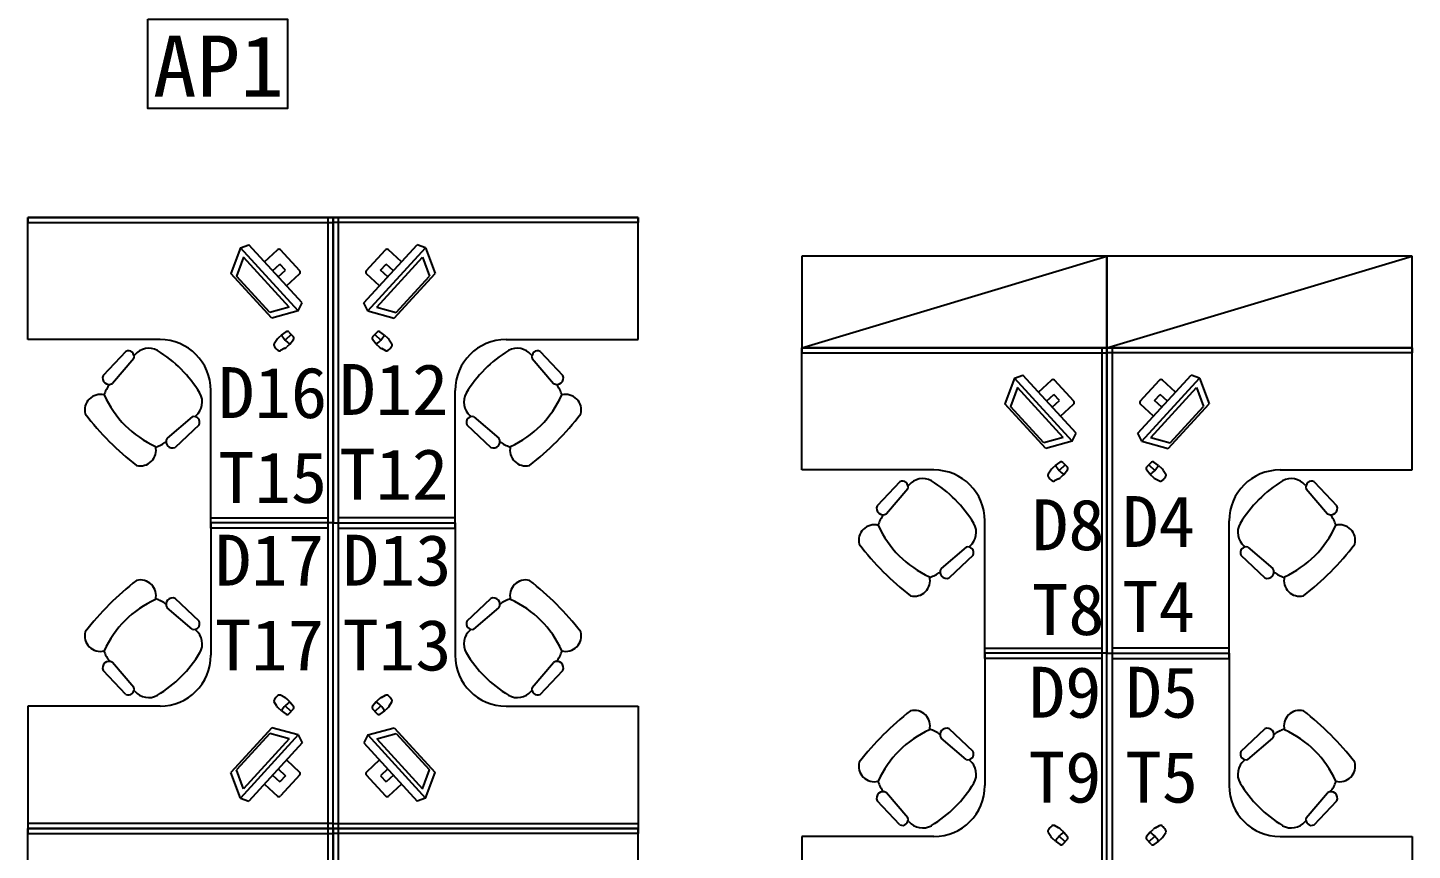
# Model space of a CAD drawing. Header units: millimetres. Extents: x 526420 to 928802, y 401925 to 509768.
# Drawn here: x 639602 to 646404, y 423110 to 427149 of the extents above; entities that cross this region are included whole.
import ezdxf

# ---------------------------------------------------------------- set-up
doc = ezdxf.new("R2010")
doc.units = ezdxf.units.MM
doc.header["$LTSCALE"] = 3000
doc.header["$MEASUREMENT"] = 0
doc.layers.add('P-FURNI-I', color=7, linetype='CONTINUOUS')
doc.layers.add('环控', color=3, linetype='CONTINUOUS')
doc.styles.get("Standard").update_dxf_attribs({"font": 'romans.shx', "width": 0.65, "bigfont": 'hzfs1.shx'})

msp = doc.modelspace()

# ---------------------------------------------------------------- linework, layer by layer
at = {"layer": 'P-FURNI-I', "color": 0}
for p, q in [((639601.9, 426217.2), (639601.9, 426192.2)), ((641101.9, 426217.2), (639601.9, 426217.2)), ((639601.9, 425617.2), (639601.9, 426217.2)), ((639601.9, 426217.2), (641101.9, 426217.2)), ((639601.9, 426192.2), (641101.9, 426192.2)), ((641101.9, 426217.2), (641076.9, 426217.2)), ((641076.9, 426217.2), (641076.9, 423217.2)), ((641101.9, 426192.2), (641101.9, 426217.2)), ((641101.9, 423217.2), (641101.9, 426217.2)), ((641101.9, 426217.2), (641101.9, 424717.2)), ((641101.9, 426217.2), (641101.9, 426217.2)), ((641101.9, 426192.2), (641101.9, 426217.2)), ((641101.9, 426217.2), (642601.9, 426217.2)), ((641101.9, 423217.2), (641101.9, 426217.2)), ((641101.9, 426217.2), (641126.9, 426217.2)), ((641101.9, 426217.2), (641101.9, 424717.2)), ((642601.9, 426217.2), (641101.9, 426217.2)), ((641101.9, 426217.2), (641101.9, 426217.2)), ((642601.9, 426192.2), (641101.9, 426192.2)), ((641126.9, 426217.2), (641126.9, 423217.2)), ((642601.9, 426217.2), (642601.9, 426192.2)), ((642601.9, 425617.2), (642601.9, 426217.2)), ((640647.2, 426068.2), (640600.2, 425941.8)), ((640931.3, 425758.3), (640647.1, 426068.1)), ((640647.4, 426067.8), (640688, 426082.7)), ((640949.7, 425797.5), (640688, 426082.7)), ((641254.1, 425797.5), (641515.7, 426082.7)), ((641272.4, 425758.3), (641556.6, 426068.1)), ((641556.3, 426067.8), (641515.7, 426082.7)), ((641556.6, 426068.2), (641603.6, 425941.8)), ((640662.1, 426022.2), (640627.7, 425929.6)), ((640886.9, 425777.2), (640662.1, 426022.2)), ((641316.8, 425777.2), (641541.7, 426022.2)), ((641541.7, 426022.2), (641576.1, 425929.6)), ((640801.4, 425722.4), (640600.2, 425941.8)), ((640791.6, 425750.9), (640627.7, 425929.6)), ((641402.3, 425722.4), (641603.6, 425941.8)), ((641412.1, 425750.9), (641576.1, 425929.6)), ((640886.9, 425777.2), (640791.6, 425750.9)), ((640931.3, 425758.3), (640949.7, 425797.5)), ((641272.4, 425758.3), (641254.1, 425797.5)), ((641316.8, 425777.2), (641412.1, 425750.9)), ((640931.3, 425758.3), (640801.4, 425722.4)), ((641272.4, 425758.3), (641402.3, 425722.4)), ((640251.9, 425617.2), (639601.9, 425617.2)), ((641951.9, 425617.2), (642601.9, 425617.2)), ((643404.4, 425577.2), (643404.4, 425552.2)), ((644904.4, 425577.2), (643404.4, 425577.2)), ((643404.4, 424977.2), (643404.4, 425577.2)), ((643404.4, 425577.2), (644904.4, 425577.2)), ((644904.4, 425577.2), (644879.4, 425577.2)), ((644879.4, 425577.2), (644879.4, 422577.2)), ((644904.4, 425552.2), (644904.4, 425577.2)), ((644904.4, 422577.2), (644904.4, 425577.2)), ((644904.4, 425577.2), (644904.4, 424077.2)), ((644904.4, 425577.2), (644904.4, 425577.2)), ((644904.4, 425552.2), (644904.4, 425577.2)), ((644904.4, 425577.2), (646404.4, 425577.2)), ((644904.4, 422577.2), (644904.4, 425577.2)), ((644904.4, 425577.2), (644929.4, 425577.2)), ((644904.4, 425577.2), (644904.4, 424077.2)), ((646404.4, 425577.2), (644904.4, 425577.2)), ((644904.4, 425577.2), (644904.4, 425577.2)), ((644929.4, 425577.2), (644929.4, 422577.2)), ((646404.4, 425577.2), (646404.4, 425552.2)), ((646404.4, 424977.2), (646404.4, 425577.2)), ((640084.2, 425559.4), (639972.2, 425441.2)), ((640122.9, 425525.3), (640018.3, 425402.1)), ((640128.3, 425543), (640124.1, 425538.2)), ((642075.5, 425543), (642079.6, 425538.2)), ((642080.9, 425525.3), (642185.5, 425402.1)), ((642119.6, 425559.4), (642231.5, 425441.2)), ((643404.4, 425552.2), (644904.4, 425552.2)), ((646404.4, 425552.2), (644904.4, 425552.2)), ((644449.9, 425427.8), (644490.5, 425442.7)), ((644752.2, 425157.5), (644490.5, 425442.7)), ((645056.6, 425157.5), (645318.2, 425442.7)), ((645358.8, 425427.8), (645318.2, 425442.7)), ((640501.9, 424717.2), (640501.9, 425367.2)), ((641701.9, 424717.2), (641701.9, 425367.2)), ((644449.7, 425428.2), (644402.7, 425301.8)), ((644464.6, 425382.2), (644430.2, 425289.6)), ((644733.8, 425118.3), (644449.6, 425428.1)), ((644689.4, 425137.2), (644464.6, 425382.2)), ((645074.9, 425118.3), (645359.1, 425428.1)), ((645119.3, 425137.2), (645344.2, 425382.2)), ((645344.2, 425382.2), (645378.6, 425289.6)), ((645359.1, 425428.2), (645406.1, 425301.8)), ((644603.9, 425082.4), (644402.7, 425301.8)), ((645204.8, 425082.4), (645406.1, 425301.8)), ((640410, 425238.2), (640286.8, 425133.6)), ((640427.7, 425243.6), (640422.9, 425239.4)), ((640427.7, 425243.6), (640423, 425239.4)), ((641776, 425243.6), (641780.8, 425239.4)), ((641776, 425243.6), (641780.9, 425239.4)), ((641793.7, 425238.2), (641916.9, 425133.6)), ((644594.1, 425110.9), (644430.2, 425289.6)), ((645214.6, 425110.9), (645378.6, 425289.6)), ((640444.1, 425199.5), (640325.9, 425087.6)), ((641759.7, 425199.5), (641877.8, 425087.6)), ((644733.8, 425118.3), (644752.2, 425157.5)), ((645074.9, 425118.3), (645056.6, 425157.5)), ((644689.4, 425137.2), (644594.1, 425110.9)), ((644733.8, 425118.3), (644603.9, 425082.4)), ((645074.9, 425118.3), (645204.8, 425082.4)), ((645119.3, 425137.2), (645214.6, 425110.9)), ((644054.4, 424977.2), (643404.4, 424977.2)), ((645754.4, 424977.2), (646404.4, 424977.2)), ((643886.7, 424919.4), (643774.7, 424801.2)), ((643925.4, 424885.3), (643820.8, 424762.1)), ((643930.8, 424903), (643926.6, 424898.2)), ((645878, 424903), (645882.1, 424898.2)), ((645883.4, 424885.3), (645988, 424762.1)), ((645922.1, 424919.4), (646034, 424801.2)), ((640501.9, 424692.2), (640501.9, 424742.2)), ((640501.9, 424742.2), (641076.9, 424742.2)), ((641101.9, 424717.2), (640501.9, 424717.2)), ((641101.9, 424717.2), (640501.9, 424717.2)), ((640501.9, 424717.2), (640501.9, 424067.2)), ((641076.9, 424692.2), (640501.9, 424692.2)), ((641076.9, 424742.2), (641076.9, 424692.2)), ((641101.9, 423217.2), (641101.9, 424717.2)), ((641101.9, 424717.2), (641701.9, 424717.2)), ((641101.9, 423217.2), (641101.9, 424717.2)), ((641101.9, 424717.2), (641701.9, 424717.2)), ((641701.9, 424742.2), (641126.9, 424742.2)), ((641126.9, 424742.2), (641126.9, 424692.2)), ((641126.9, 424692.2), (641701.9, 424692.2)), ((641701.9, 424692.2), (641701.9, 424742.2)), ((641701.9, 424717.2), (641701.9, 424067.2)), ((644304.4, 424077.2), (644304.4, 424727.2)), ((645504.4, 424077.2), (645504.4, 424727.2)), ((644212.5, 424598.2), (644089.3, 424493.6)), ((644246.6, 424559.5), (644128.4, 424447.6)), ((644230.2, 424603.6), (644225.4, 424599.4)), ((644230.2, 424603.6), (644225.5, 424599.4)), ((645562.2, 424559.5), (645680.3, 424447.6)), ((645578.5, 424603.6), (645583.3, 424599.4)), ((645578.5, 424603.6), (645583.4, 424599.4)), ((645596.2, 424598.2), (645719.4, 424493.6)), ((640444.1, 424234.9), (640325.9, 424346.8)), ((641759.7, 424234.9), (641877.8, 424346.8)), ((640410, 424196.2), (640286.8, 424300.8)), ((641793.7, 424196.2), (641916.9, 424300.8)), ((640427.7, 424190.8), (640422.9, 424194.9)), ((640427.7, 424190.8), (640423, 424195)), ((641776, 424190.8), (641780.8, 424195)), ((641776, 424190.8), (641780.9, 424194.9)), ((644304.4, 424052.2), (644304.4, 424102.2)), ((644304.4, 424102.2), (644879.4, 424102.2)), ((644904.4, 424077.2), (644304.4, 424077.2)), ((644904.4, 424077.2), (644304.4, 424077.2)), ((644304.4, 424077.2), (644304.4, 423427.2)), ((644879.4, 424102.2), (644879.4, 424052.2)), ((644904.4, 422577.2), (644904.4, 424077.2)), ((644904.4, 424077.2), (645504.4, 424077.2)), ((644904.4, 422577.2), (644904.4, 424077.2)), ((644904.4, 424077.2), (645504.4, 424077.2)), ((645504.4, 424102.2), (644929.4, 424102.2)), ((644929.4, 424102.2), (644929.4, 424052.2)), ((645504.4, 424052.2), (645504.4, 424102.2)), ((645504.4, 424077.2), (645504.4, 423427.2)), ((640122.9, 423909), (640018.3, 424032.2)), ((642080.9, 423909), (642185.5, 424032.2)), ((644879.4, 424052.2), (644304.4, 424052.2)), ((644929.4, 424052.2), (645504.4, 424052.2)), ((640084.2, 423875), (639972.2, 423993.1)), ((642119.6, 423875), (642231.5, 423993.1)), ((640128.3, 423891.3), (640124.1, 423896.2)), ((642075.5, 423891.3), (642079.6, 423896.2)), ((640251.9, 423817.2), (639601.9, 423817.2)), ((639601.9, 423817.2), (639601.9, 423217.2)), ((641951.9, 423817.2), (642601.9, 423817.2)), ((642601.9, 423817.2), (642601.9, 423217.2)), ((640801.4, 423711.9), (640600.2, 423492.6)), ((640791.6, 423683.5), (640627.7, 423504.8)), ((640931.3, 423676), (640647.1, 423366.3)), ((640886.9, 423657.2), (640791.6, 423683.5)), ((640931.3, 423676), (640801.4, 423711.9)), ((640931.3, 423676), (640949.7, 423636.8)), ((641272.4, 423676), (641254.1, 423636.8)), ((641272.4, 423676), (641402.3, 423711.9)), ((641272.4, 423676), (641556.6, 423366.3)), ((641316.8, 423657.2), (641412.1, 423683.5)), ((641402.3, 423711.9), (641603.6, 423492.6)), ((641412.1, 423683.5), (641576.1, 423504.8)), ((644212.5, 423556.2), (644089.3, 423660.8)), ((644246.6, 423594.9), (644128.4, 423706.8)), ((645562.2, 423594.9), (645680.3, 423706.8)), ((645596.2, 423556.2), (645719.4, 423660.8)), ((640886.9, 423657.2), (640662.1, 423412.1)), ((640949.7, 423636.8), (640688, 423351.7)), ((641254.1, 423636.8), (641515.7, 423351.7)), ((641316.8, 423657.2), (641541.7, 423412.1)), ((644230.2, 423550.8), (644225.4, 423554.9)), ((644230.2, 423550.8), (644225.5, 423555)), ((645578.5, 423550.8), (645583.3, 423555)), ((645578.5, 423550.8), (645583.4, 423554.9)), ((640647.2, 423366.2), (640600.2, 423492.6)), ((640662.1, 423412.1), (640627.7, 423504.8)), ((641541.7, 423412.1), (641576.1, 423504.8)), ((641556.6, 423366.2), (641603.6, 423492.6)), ((643925.4, 423269), (643820.8, 423392.2)), ((645883.4, 423269), (645988, 423392.2)), ((640647.4, 423366.5), (640688, 423351.7)), ((641556.3, 423366.5), (641515.7, 423351.7)), ((643886.7, 423235), (643774.7, 423353.1)), ((645922.1, 423235), (646034, 423353.1)), ((643930.8, 423251.3), (643926.6, 423256.2)), ((645878, 423251.3), (645882.1, 423256.2)), ((639601.9, 423242.2), (639601.9, 423217.2)), ((641101.9, 423242.2), (639601.9, 423242.2)), ((639601.9, 423217.2), (641101.9, 423217.2)), ((639601.9, 423217.2), (641101.9, 423217.2)), ((639601.9, 423217.2), (639601.9, 423192.2)), ((641101.9, 423217.2), (639601.9, 423217.2)), ((639601.9, 422617.2), (639601.9, 423217.2)), ((639601.9, 423217.2), (641101.9, 423217.2)), ((639601.9, 423192.2), (641101.9, 423192.2)), ((641076.9, 423217.2), (641101.9, 423217.2)), ((641101.9, 423217.2), (641076.9, 423217.2)), ((641076.9, 423217.2), (641076.9, 420217.2)), ((641101.9, 423217.2), (641101.9, 423242.2)), ((641101.9, 423217.2), (641101.9, 423242.2)), ((641101.9, 423242.2), (642601.9, 423242.2)), ((641101.9, 423217.2), (641101.9, 423217.2)), ((641101.9, 423192.2), (641101.9, 423217.2)), ((641101.9, 420217.2), (641101.9, 423217.2)), ((641101.9, 423217.2), (641101.9, 421717.2)), ((641101.9, 423217.2), (641101.9, 423217.2)), ((642601.9, 423217.2), (641101.9, 423217.2)), ((641126.9, 423217.2), (641101.9, 423217.2)), ((642601.9, 423217.2), (641101.9, 423217.2)), ((641101.9, 423217.2), (641101.9, 423217.2)), ((641101.9, 423192.2), (641101.9, 423217.2)), ((641101.9, 423217.2), (642601.9, 423217.2)), ((641101.9, 420217.2), (641101.9, 423217.2)), ((641101.9, 423217.2), (641126.9, 423217.2)), ((641101.9, 423217.2), (641101.9, 421717.2)), ((642601.9, 423217.2), (641101.9, 423217.2)), ((641101.9, 423217.2), (641101.9, 423217.2)), ((642601.9, 423192.2), (641101.9, 423192.2)), ((641126.9, 423217.2), (641126.9, 420217.2)), ((642601.9, 423242.2), (642601.9, 423217.2)), ((642601.9, 423217.2), (642601.9, 423192.2)), ((642601.9, 422617.2), (642601.9, 423217.2)), ((644054.4, 423177.2), (643404.4, 423177.2)), ((643404.4, 423177.2), (643404.4, 422577.2)), ((645754.4, 423177.2), (646404.4, 423177.2)), ((646404.4, 423177.2), (646404.4, 422577.2))]:
    msp.add_line(p, q, dxfattribs=at)
at = {"layer": 'P-FURNI-I', "color": 0, "linetype": 'ByBlock'}
for p, q in [((640764.8, 425999.1), (640829.5, 426058.5)), ((640938.3, 425954.7), (640843.6, 426057.9)), ((641265.5, 425954.7), (641360.1, 426057.9)), ((641439, 425999.1), (641374.2, 426058.5)), ((640805.3, 425954.9), (640841.4, 425987.9)), ((640868.4, 425958.5), (640841.4, 425987.9)), ((641335.3, 425958.5), (641362.4, 425987.9)), ((641398.4, 425954.9), (641362.4, 425987.9)), ((640832.4, 425925.4), (640868.4, 425958.5)), ((640872.9, 425881.2), (640937.7, 425940.6)), ((641330.8, 425881.2), (641266.1, 425940.6)), ((641371.4, 425925.4), (641335.3, 425958.5)), ((640848.9, 425639.6), (640834, 425625.9)), ((640848.9, 425639.6), (640872.2, 425655.6)), ((640896.2, 425642.2), (640866.7, 425615.2)), ((640885.3, 425654.1), (640907.1, 425630.4)), ((641318.5, 425654.1), (641296.7, 425630.4)), ((641307.6, 425642.2), (641337.1, 425615.2)), ((641354.8, 425639.6), (641331.5, 425655.6)), ((641354.8, 425639.6), (641369.8, 425625.9)), ((640825.9, 425616.4), (640812.8, 425596.3)), ((640864.4, 425574.5), (640843.2, 425563.2)), ((640889.5, 425595.4), (640874.5, 425581.7)), ((640889.5, 425595.4), (640907.4, 425617.3)), ((641314.3, 425595.4), (641296.3, 425617.3)), ((641314.3, 425595.4), (641329.2, 425581.7)), ((641339.4, 425574.5), (641360.5, 425563.2)), ((641377.8, 425616.4), (641390.9, 425596.3)), ((644567.3, 425359.1), (644632, 425418.5)), ((644740.8, 425314.7), (644646.1, 425417.9)), ((645068, 425314.7), (645162.6, 425417.9)), ((645241.5, 425359.1), (645176.7, 425418.5)), ((644607.8, 425314.9), (644643.9, 425347.9)), ((644634.9, 425285.4), (644670.9, 425318.5)), ((644670.9, 425318.5), (644643.9, 425347.9)), ((644675.4, 425241.2), (644740.2, 425300.6)), ((645133.3, 425241.2), (645068.6, 425300.6)), ((645137.8, 425318.5), (645164.9, 425347.9)), ((645173.9, 425285.4), (645137.8, 425318.5)), ((645200.9, 425314.9), (645164.9, 425347.9)), ((644628.4, 424976.4), (644615.3, 424956.3)), ((644651.4, 424999.6), (644636.5, 424985.9)), ((644651.4, 424999.6), (644674.7, 425015.6)), ((644698.7, 425002.2), (644669.2, 424975.2)), ((644692, 424955.4), (644677, 424941.7)), ((644687.8, 425014.1), (644709.6, 424990.4)), ((644692, 424955.4), (644709.9, 424977.3)), ((645116.8, 424955.4), (645098.8, 424977.3)), ((645121, 425014.1), (645099.2, 424990.4)), ((645110.1, 425002.2), (645139.6, 424975.2)), ((645116.8, 424955.4), (645131.7, 424941.7)), ((645157.3, 424999.6), (645134, 425015.6)), ((645157.3, 424999.6), (645172.3, 424985.9)), ((645180.3, 424976.4), (645193.4, 424956.3)), ((644666.9, 424934.5), (644645.7, 424923.2)), ((645141.9, 424934.5), (645163, 424923.2)), ((640864.4, 423859.9), (640843.2, 423871.2)), ((641339.4, 423859.9), (641360.5, 423871.2)), ((640825.9, 423818), (640812.8, 423838)), ((640848.9, 423794.7), (640834, 423808.4)), ((640896.2, 423792.1), (640866.7, 423819.2)), ((640889.5, 423838.9), (640874.5, 423852.7)), ((640885.3, 423780.2), (640907.1, 423804)), ((640889.5, 423838.9), (640907.4, 423817.1)), ((641314.3, 423838.9), (641296.3, 423817.1)), ((641318.5, 423780.2), (641296.7, 423804)), ((641307.6, 423792.1), (641337.1, 423819.2)), ((641314.3, 423838.9), (641329.2, 423852.7)), ((641354.8, 423794.7), (641369.8, 423808.4)), ((641377.8, 423818), (641390.9, 423838)), ((640848.9, 423794.7), (640872.2, 423778.7)), ((641354.8, 423794.7), (641331.5, 423778.7)), ((640872.9, 423553.2), (640937.7, 423493.8)), ((641330.8, 423553.2), (641266.1, 423493.8)), ((640805.3, 423479.5), (640841.4, 423446.4)), ((640832.4, 423509), (640868.4, 423475.9)), ((640868.4, 423475.9), (640841.4, 423446.4)), ((640938.3, 423479.7), (640843.6, 423376.5)), ((641265.5, 423479.7), (641360.1, 423376.5)), ((641371.4, 423509), (641335.3, 423475.9)), ((641335.3, 423475.9), (641362.4, 423446.4)), ((641398.4, 423479.5), (641362.4, 423446.4)), ((640764.8, 423435.3), (640829.5, 423375.9)), ((641439, 423435.3), (641374.2, 423375.9)), ((644628.4, 423178), (644615.3, 423198)), ((644666.9, 423219.9), (644645.7, 423231.2)), ((644692, 423198.9), (644677, 423212.7)), ((644692, 423198.9), (644709.9, 423177.1)), ((645116.8, 423198.9), (645098.8, 423177.1)), ((645116.8, 423198.9), (645131.7, 423212.7)), ((645141.9, 423219.9), (645163, 423231.2)), ((645180.3, 423178), (645193.4, 423198)), ((644651.4, 423154.7), (644636.5, 423168.4)), ((644651.4, 423154.7), (644674.7, 423138.7)), ((644698.7, 423152.1), (644669.2, 423179.2)), ((644687.8, 423140.2), (644709.6, 423164)), ((645121, 423140.2), (645099.2, 423164)), ((645110.1, 423152.1), (645139.6, 423179.2)), ((645157.3, 423154.7), (645134, 423138.7)), ((645157.3, 423154.7), (645172.3, 423168.4))]:
    msp.add_line(p, q, dxfattribs=at)
at = {"layer": 'P-FURNI-I', "color": 0, "ltscale": 100}
for p, q in [((643404.4, 425577.2), (644904.4, 426027.2)), ((644904.4, 426027.2), (643404.4, 426027.2)), ((643404.4, 426027.2), (643404.4, 425577.2)), ((644904.4, 425577.2), (646404.4, 426027.2)), ((644904.4, 425577.2), (644904.4, 426027.2)), ((646404.4, 426027.2), (644904.4, 426027.2)), ((644904.4, 426027.2), (644904.4, 425577.2)), ((646404.4, 425577.2), (646404.4, 426027.2)), ((643404.4, 425577.2), (644904.4, 425577.2)), ((644904.4, 425577.2), (646404.4, 425577.2))]:
    msp.add_line(p, q, dxfattribs=at)
at = {"layer": 'P-FURNI-I', "color": 0, "linetype": 'ByBlock'}
for centre, radius, start, end in [((640836.3, 426051.1), 10, 42.52965, 132.52965), ((641367.5, 426051.1), 10, 47.47035, 137.47035), ((640930.9, 425947.9), 10, 312.52965, 42.52965), ((641272.8, 425947.9), 10, 137.47035, 227.47035), ((640964.8, 425705.2), 133.1, 209.50646, 235.55283), ((640877.9, 425647.4), 10, 42.52965, 124.42662), ((641239, 425705.2), 133.1, 304.44717, 330.49354), ((641325.8, 425647.4), 10, 55.57338, 137.47035), ((640821.2, 425590.8), 10, 146.87305, 222.52965), ((640886.6, 425633.5), 88, 214.1588, 230.90049), ((640867.8, 425589.1), 50, 132.52965, 146.87305), ((640838.5, 425572), 10, 222.52965, 298.18624), ((640840.7, 425618.5), 50, 298.18624, 312.52965), ((640899.7, 425623.6), 10, 320.63267, 42.52965), ((641304.1, 425623.6), 10, 137.47035, 219.36733), ((641363, 425618.5), 50, 227.47035, 241.81376), ((641365.2, 425572), 10, 241.81376, 317.47035), ((641336, 425589.1), 50, 33.12695, 47.47035), ((641317.1, 425633.5), 88, 309.09951, 325.8412), ((641382.6, 425590.8), 10, 317.47035, 33.12695), ((644638.8, 425411.1), 10, 42.52965, 132.52965), ((645170, 425411.1), 10, 47.47035, 137.47035), ((644733.4, 425307.9), 10, 312.52965, 42.52965), ((645075.3, 425307.9), 10, 137.47035, 227.47035), ((644623.7, 424950.8), 10, 146.87305, 222.52965), ((644670.3, 424949.1), 50, 132.52965, 146.87305), ((644767.3, 425065.2), 133.1, 209.50646, 235.55283), ((644680.4, 425007.4), 10, 42.52965, 124.42662), ((644702.2, 424983.6), 10, 320.63267, 42.52965), ((645106.6, 424983.6), 10, 137.47035, 219.36733), ((645041.5, 425065.2), 133.1, 304.44717, 330.49354), ((645128.3, 425007.4), 10, 55.57338, 137.47035), ((645138.5, 424949.1), 50, 33.12695, 47.47035), ((645185.1, 424950.8), 10, 317.47035, 33.12695), ((644689.1, 424993.5), 88, 214.1588, 230.90049), ((644641, 424932), 10, 222.52965, 298.18624), ((644643.2, 424978.5), 50, 298.18624, 312.52965), ((645165.5, 424978.5), 50, 227.47035, 241.81376), ((645167.7, 424932), 10, 241.81376, 317.47035), ((645119.6, 424993.5), 88, 309.09951, 325.8412), ((640886.6, 423800.8), 88, 129.09951, 145.8412), ((640838.5, 423862.4), 10, 61.81376, 137.47035), ((641365.2, 423862.4), 10, 42.52965, 118.18624), ((641317.1, 423800.8), 88, 34.1588, 50.90049), ((640821.2, 423843.5), 10, 137.47035, 213.12695), ((640867.8, 423845.3), 50, 213.12695, 227.47035), ((640964.8, 423729.2), 133.1, 124.44717, 150.49354), ((640840.7, 423815.8), 50, 47.47035, 61.81376), ((640899.7, 423810.7), 10, 317.47035, 39.36733), ((641304.1, 423810.7), 10, 140.63267, 222.52965), ((641239, 423729.2), 133.1, 29.50646, 55.55283), ((641363, 423815.8), 50, 118.18624, 132.52965), ((641336, 423845.3), 50, 312.52965, 326.87305), ((641382.6, 423843.5), 10, 326.87305, 42.52965), ((640877.9, 423787), 10, 235.57338, 317.47035), ((641325.8, 423787), 10, 222.52965, 304.42662), ((640930.9, 423486.4), 10, 317.47035, 47.47035), ((641272.8, 423486.4), 10, 132.52965, 222.52965), ((640836.3, 423383.3), 10, 227.47035, 317.47035), ((641367.5, 423383.3), 10, 222.52965, 312.52965), ((644623.7, 423203.5), 10, 137.47035, 213.12695), ((644689.1, 423160.8), 88, 129.09951, 145.8412), ((644641, 423222.4), 10, 61.81376, 137.47035), ((644767.3, 423089.2), 133.1, 124.44717, 150.49354), ((644643.2, 423175.8), 50, 47.47035, 61.81376), ((645041.5, 423089.2), 133.1, 29.50646, 55.55283), ((645165.5, 423175.8), 50, 118.18624, 132.52965), ((645167.7, 423222.4), 10, 42.52965, 118.18624), ((645119.6, 423160.8), 88, 34.1588, 50.90049), ((645185.1, 423203.5), 10, 326.87305, 42.52965), ((644670.3, 423205.3), 50, 213.12695, 227.47035), ((644680.4, 423147), 10, 235.57338, 317.47035), ((644702.2, 423170.7), 10, 317.47035, 39.36733), ((645106.6, 423170.7), 10, 140.63267, 222.52965), ((645128.3, 423147), 10, 222.52965, 304.42662), ((645138.5, 423205.3), 50, 312.52965, 326.87305)]:
    msp.add_arc(centre, radius, start, end, dxfattribs=at)
at = {"layer": 'P-FURNI-I', "color": 0}
for centre, radius, start, end in [((640196.1, 425486.1), 88.6, 61.10866, 140), ((640251.9, 425367.2), 250, 0.00002, 89.99998), ((641951.9, 425367.2), 250, 90.00002, 179.99998), ((642007.6, 425486.1), 88.6, 40, 118.89134), ((640096.5, 425534.4), 27.9, 341.04311, 116.28384), ((639914.9, 425030.2), 624.1, 31.27501, 58.72499), ((642288.8, 425030.2), 624.1, 121.27501, 148.72499), ((642107.2, 425534.4), 27.9, 63.71616, 198.95689), ((640001.4, 425428.9), 31.7, 157.15642, 302.13371), ((642202.3, 425428.9), 31.7, 237.86629, 22.84358), ((640144.3, 425289.1), 177.1, 142.33471, 161.21221), ((642059.5, 425289.1), 177.1, 18.78779, 37.66529), ((639958.5, 425271.4), 76.4, 75.39269, 194.60731), ((640436.2, 425551.5), 502.6, 204.20895, 245.79105), ((640370.8, 425311.4), 88.6, 310, 28.89134), ((641833, 425311.4), 88.6, 151.10866, 230), ((641767.6, 425551.5), 502.6, 294.20895, 335.79105), ((642245.3, 425271.4), 76.4, 345.39269, 104.60731), ((640980.8, 426096.1), 1383.5, 217.59073, 232.40927), ((640419.1, 425211.8), 27.9, 333.71616, 108.95689), ((641784.7, 425211.8), 27.9, 71.04311, 206.28384), ((641223, 426096.1), 1383.5, 307.59073, 322.40927), ((640156.1, 425073.8), 76.4, 255.39269, 14.60731), ((640175.6, 425257.8), 177.1, 288.61801, 306.90476), ((640313.6, 425116.7), 31.7, 147.86629, 292.84358), ((641890.1, 425116.7), 31.7, 247.15642, 32.13371), ((642028.1, 425257.8), 177.1, 233.09524, 251.38199), ((642047.7, 425073.8), 76.4, 165.39269, 284.60731), ((644054.4, 424727.2), 250, 0.00002, 89.99998), ((645754.4, 424727.2), 250, 90.00002, 179.99998), ((643899, 424894.4), 27.9, 341.04311, 116.28384), ((643998.6, 424846.1), 88.6, 61.10866, 140), ((643717.4, 424390.2), 624.1, 31.27501, 58.72499), ((646091.3, 424390.2), 624.1, 121.27501, 148.72499), ((645810.1, 424846.1), 88.6, 40, 118.89134), ((645909.7, 424894.4), 27.9, 63.71616, 198.95689), ((643803.9, 424788.9), 31.7, 157.15642, 302.13371), ((643946.8, 424649.1), 177.1, 142.33471, 161.21221), ((646004.8, 424788.9), 31.7, 237.86629, 22.84358), ((645862, 424649.1), 177.1, 18.78779, 37.66529), ((643761, 424631.4), 76.4, 75.39269, 194.60731), ((644238.7, 424911.5), 502.6, 204.20895, 245.79105), ((644173.3, 424671.4), 88.6, 310, 28.89134), ((645635.5, 424671.4), 88.6, 151.10866, 230), ((645570.1, 424911.5), 502.6, 294.20895, 335.79105), ((646047.8, 424631.4), 76.4, 345.39269, 104.60731), ((644783.3, 425456.1), 1383.5, 217.59073, 232.40927), ((645025.5, 425456.1), 1383.5, 307.59073, 322.40927), ((644221.6, 424571.8), 27.9, 333.71616, 108.95689), ((645587.2, 424571.8), 27.9, 71.04311, 206.28384), ((643978.1, 424617.8), 177.1, 288.61801, 306.90476), ((644116.1, 424476.7), 31.7, 147.86629, 292.84358), ((645692.6, 424476.7), 31.7, 247.15642, 32.13371), ((645830.6, 424617.8), 177.1, 233.09524, 251.38199), ((640980.8, 423338.3), 1383.5, 127.59073, 142.40927), ((640156.1, 424360.6), 76.4, 345.39269, 104.60731), ((642047.7, 424360.6), 76.4, 75.39269, 194.60731), ((641223, 423338.3), 1383.5, 37.59073, 52.40927), ((643958.6, 424433.8), 76.4, 255.39269, 14.60731), ((645850.2, 424433.8), 76.4, 165.39269, 284.60731), ((640436.2, 423882.9), 502.6, 114.20895, 155.79105), ((640175.6, 424176.5), 177.1, 53.09524, 71.38199), ((640313.6, 424317.6), 31.7, 67.15642, 212.13371), ((641890.1, 424317.6), 31.7, 327.86629, 112.84358), ((642028.1, 424176.5), 177.1, 108.61801, 126.90476), ((641767.6, 423882.9), 502.6, 24.20895, 65.79105), ((640419.1, 424222.5), 27.9, 251.04311, 26.28384), ((641784.7, 424222.5), 27.9, 153.71616, 288.95689), ((639958.5, 424163), 76.4, 165.39269, 284.60731), ((640370.8, 424122.9), 88.6, 331.10866, 50), ((641833, 424122.9), 88.6, 130, 208.89134), ((642245.3, 424163), 76.4, 255.39269, 14.60731), ((640144.3, 424145.2), 177.1, 198.78779, 217.66529), ((639914.9, 424404.2), 624.1, 301.27501, 328.72499), ((642288.8, 424404.2), 624.1, 211.27501, 238.72499), ((642059.5, 424145.2), 177.1, 322.33471, 341.21221), ((640001.4, 424005.4), 31.7, 57.86629, 202.84358), ((640251.9, 424067.2), 250, 270.00002, 359.99998), ((641951.9, 424067.2), 250, 180.00002, 269.99998), ((642202.3, 424005.4), 31.7, 337.15642, 122.13371), ((640096.5, 423900), 27.9, 243.71616, 18.95689), ((640196.1, 423948.3), 88.6, 220, 298.89134), ((642007.6, 423948.3), 88.6, 241.10866, 320), ((642107.2, 423900), 27.9, 161.04311, 296.28384), ((643958.6, 423720.6), 76.4, 345.39269, 104.60731), ((645850.2, 423720.6), 76.4, 75.39269, 194.60731), ((644783.3, 422698.3), 1383.5, 127.59073, 142.40927), ((645025.5, 422698.3), 1383.5, 37.59073, 52.40927), ((644238.7, 423242.9), 502.6, 114.20895, 155.79105), ((643978.1, 423536.5), 177.1, 53.09524, 71.38199), ((644116.1, 423677.6), 31.7, 67.15642, 212.13371), ((645692.6, 423677.6), 31.7, 327.86629, 112.84358), ((645830.6, 423536.5), 177.1, 108.61801, 126.90476), ((645570.1, 423242.9), 502.6, 24.20895, 65.79105), ((644221.6, 423582.5), 27.9, 251.04311, 26.28384), ((645587.2, 423582.5), 27.9, 153.71616, 288.95689), ((643761, 423523), 76.4, 165.39269, 284.60731), ((644173.3, 423482.9), 88.6, 331.10866, 50), ((645635.5, 423482.9), 88.6, 130, 208.89134), ((646047.8, 423523), 76.4, 255.39269, 14.60731), ((643803.9, 423365.4), 31.7, 57.86629, 202.84358), ((643946.8, 423505.2), 177.1, 198.78779, 217.66529), ((643717.4, 423764.2), 624.1, 301.27501, 328.72499), ((644054.4, 423427.2), 250, 270.00002, 359.99998), ((645754.4, 423427.2), 250, 180.00002, 269.99998), ((646091.3, 423764.2), 624.1, 211.27501, 238.72499), ((646004.8, 423365.4), 31.7, 337.15642, 122.13371), ((645862, 423505.2), 177.1, 322.33471, 341.21221), ((643899, 423260), 27.9, 243.71616, 18.95689), ((645909.7, 423260), 27.9, 161.04311, 296.28384), ((643998.6, 423308.3), 88.6, 220, 298.89134), ((645810.1, 423308.3), 88.6, 241.10866, 320)]:
    msp.add_arc(centre, radius, start, end, dxfattribs=at)
at = {"layer": '环控', "color": 6, "ltscale": 0.7}
msp.add_lwpolyline([(640192.2, 427190.4), (640879.1, 427190.4), (640879.1, 426752.5), (640192.2, 426752.5)], close=True, dxfattribs=at)

# ---------------------------------------------------------------- texts
at = {"layer": 'P-FURNI-I', "color": 6, "ltscale": 0.7, "attachment_point": 1}
for s, insert, char_height, width in [('{\\fSimHei|b0|i0|c134|p2;\\W1.05;AP1}', (640217.3, 427110.3), 300, 434.342), ('{\\fKaiTi_GB2312|b0|i0|c134|p49;\\W1.05;\\C3;D12\\PT12}', (641132.8, 425497.8), 250, 339.372), ('{\\fKaiTi_GB2312|b0|i0|c134|p49;\\W1.05;\\C3;D16\\PT15}', (640537.7, 425482), 250, 339.372), ('{\\fKaiTi_GB2312|b0|i0|c134|p49;\\W1.05;\\C3;D8\\PT8}', (644535.8, 424833.4), 250, 339.372), ('{\\fKaiTi_GB2312|b0|i0|c134|p49;\\W1.05;\\C3;D4\\PT4}', (644979, 424849.2), 250, 339.372), ('{\\fKaiTi_GB2312|b0|i0|c134|p49;\\W1.05;\\C3;D17\\PT17}', (640521.9, 424659.4), 250, 339.372), ('{\\fKaiTi_GB2312|b0|i0|c134|p49;\\W1.05;\\C3;D13\\PT13}', (641148.6, 424659.4), 250, 339.372), ('{\\fKaiTi_GB2312|b0|i0|c134|p49;\\W1.05;\\C3;D5\\PT5}', (644994.8, 424010.8), 250, 339.372)]:
    msp.add_mtext(s, dxfattribs=dict(at, insert=insert, char_height=char_height, width=width))
at = {"layer": 'P-FURNI-I', "color": 1, "ltscale": 0.7, "insert": (644520, 424010.8), "char_height": 250, "width": 339.372, "attachment_point": 1}
msp.add_mtext('{\\fKaiTi_GB2312|b0|i0|c134|p49;\\W1.05;\\C3;D9\\PT9}', dxfattribs=at)

doc.saveas('drawing.dxf')
